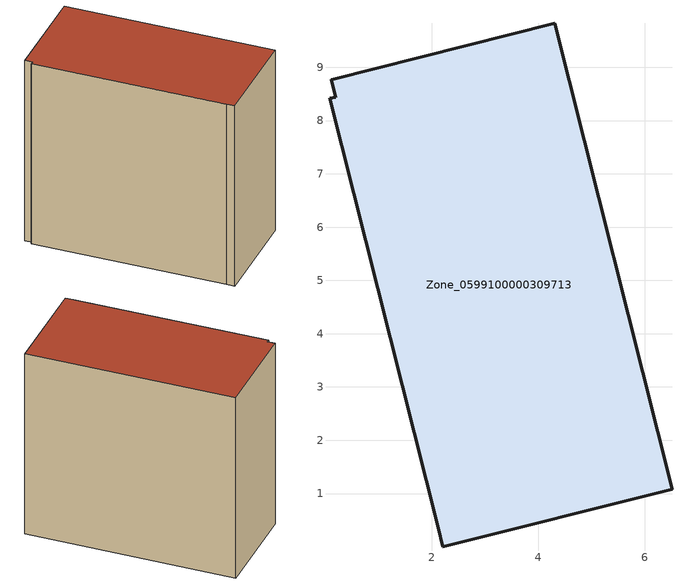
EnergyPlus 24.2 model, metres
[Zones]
Zone_0599100000309713
 floor ground (C_G): 0.12,8.77 4.31,9.82 6.51,1.08 2.21,0.01 2.12,0.36 0.08,8.42 0.2,8.44 z0
 wall outside (C_F): 4.31,9.82 0.12,8.77 0.2,8.44 0.08,8.42 2.12,0.36 2.21,0.01 6.51,1.08 4.31,9.82 z0:8.48
 roof outside (C_R): 2.12,0.36 2.21,0.01 6.51,1.08 4.31,9.82 0.12,8.77 0.2,8.44 0.08,8.42 z8.48
[BUILDING]
Pand.0599100000309713: North Axis=0; Terrain=City; Loads Convergence Tolerance Value=0.04; Temperature Convergence Tolerance Value=0.4; Solar Distribution=FullExterior; Maximum Number of Warmup Days=25; Minimum Number of Warmup Days=1
[Site:Location]
Rotterdam.The.Hague.AP_ZH_NLD Design_Conditions: Latitude=51.96; Longitude=4.45; Time Zone=1; Elevation=-4.5
[SITE:GROUNDTEMPERATURE:BUILDINGSURFACE]
18, 18, 18, 18, 18, 18, 18, 18, 18, 18, 18, 18
[MATERIAL] Thermal Absorptance=0.9; Solar Absorptance=0.7; Visible Absorptance=0.7
Name | Roughness | Thickness | Conductivity | Density | Specific Heat
G.TC.1992-2005 | MediumSmooth | 0.15 | 0.06 | 540 | 1210
F.TC.1992-2005 | Rough | 0.3 | 0.12 | 1920 | 840
R.TC.1992-2005 | MediumRough | 0.2 | 0.08 | 1500 | 1000
[CONSTRUCTION]
C_G: G.TC.1992-2005
C_F: F.TC.1992-2005
C_R: R.TC.1992-2005
[ZONE]
Zone_0599100000309713: Type=1; Multiplier=1; Ceiling Height=Autocalculate; Volume=Autocalculate; Floor Area=autocalculate; Part of Total Floor Area=Yes
[ZONEINFILTRATION:DESIGNFLOWRATE]
Infil_Zone_0599100000309713: Zone or ZoneList or Space or SpaceList=Zone_0599100000309713; Schedule=AlwaysOn; Design Flow Rate Calculation Method=Flow/Area; Flow Rate per Floor Area=0.0015; Constant Term Coefficient=1; Temperature Term Coefficient=0; Velocity Term Coefficient=0; Velocity Squared Term Coefficient=0
[HVACTEMPLATE:ZONE:IDEALLOADSAIRSYSTEM]
Zone_0599100000309713: Maximum Heating Supply Air Temperature=50; Minimum Cooling Supply Air Temperature=13; Maximum Heating Supply Air Humidity Ratio=0.0156; Minimum Cooling Supply Air Humidity Ratio=0.0077; Heating Limit=NoLimit; Cooling Limit=NoLimit; Dehumidification Control Type=ConstantSensibleHeatRatio; Cooling Sensible Heat Ratio=0.7; Dehumidification Setpoint=60; Humidification Control Type=None; Humidification Setpoint=30; Outdoor Air Method=None; Outdoor Air Flow Rate per Person=0.00944; Outdoor Air Flow Rate per Zone Floor Area=0; Outdoor Air Flow Rate per Zone=0; Demand Controlled Ventilation Type=None; Outdoor Air Economizer Type=NoEconomizer; Heat Recovery Type=None; Sensible Heat Recovery Effectiveness=0.7; Latent Heat Recovery Effectiveness=0.65
[ZONECONTROL:THERMOSTAT]
ThermostatControl_Zone_0599100000309713: Zone or ZoneList=Zone_0599100000309713; Control Type Schedule=DualSetpointControlType; Control 1=Thermostat_Zone_0599100000309713; Temperature Difference Between Cutout And Setpoint=0
[THERMOSTATSETPOINT:DUALSETPOINT]
Thermostat_Zone_0599100000309713: Heating Setpoint Temperature Schedule=HeatingSetpoint_Zone_0599100000309713; Cooling Setpoint Temperature Schedule=CoolingSetpoint_Zone_0599100000309713
[SCHEDULE:COMPACT]
HeatingSetpoint_Zone_0599100000309713: Through: 12/31, For: AllDays, Until: 24:00, 21
CoolingSetpoint_Zone_0599100000309713: Through: 12/31, For: AllDays, Until: 24:00, 24
DualSetpointControlType: Through: 12/31, For: AllDays, Until: 24:00, 4
AlwaysOn: Through: 12/31, For: AllDays, Until: 24:00, 1
